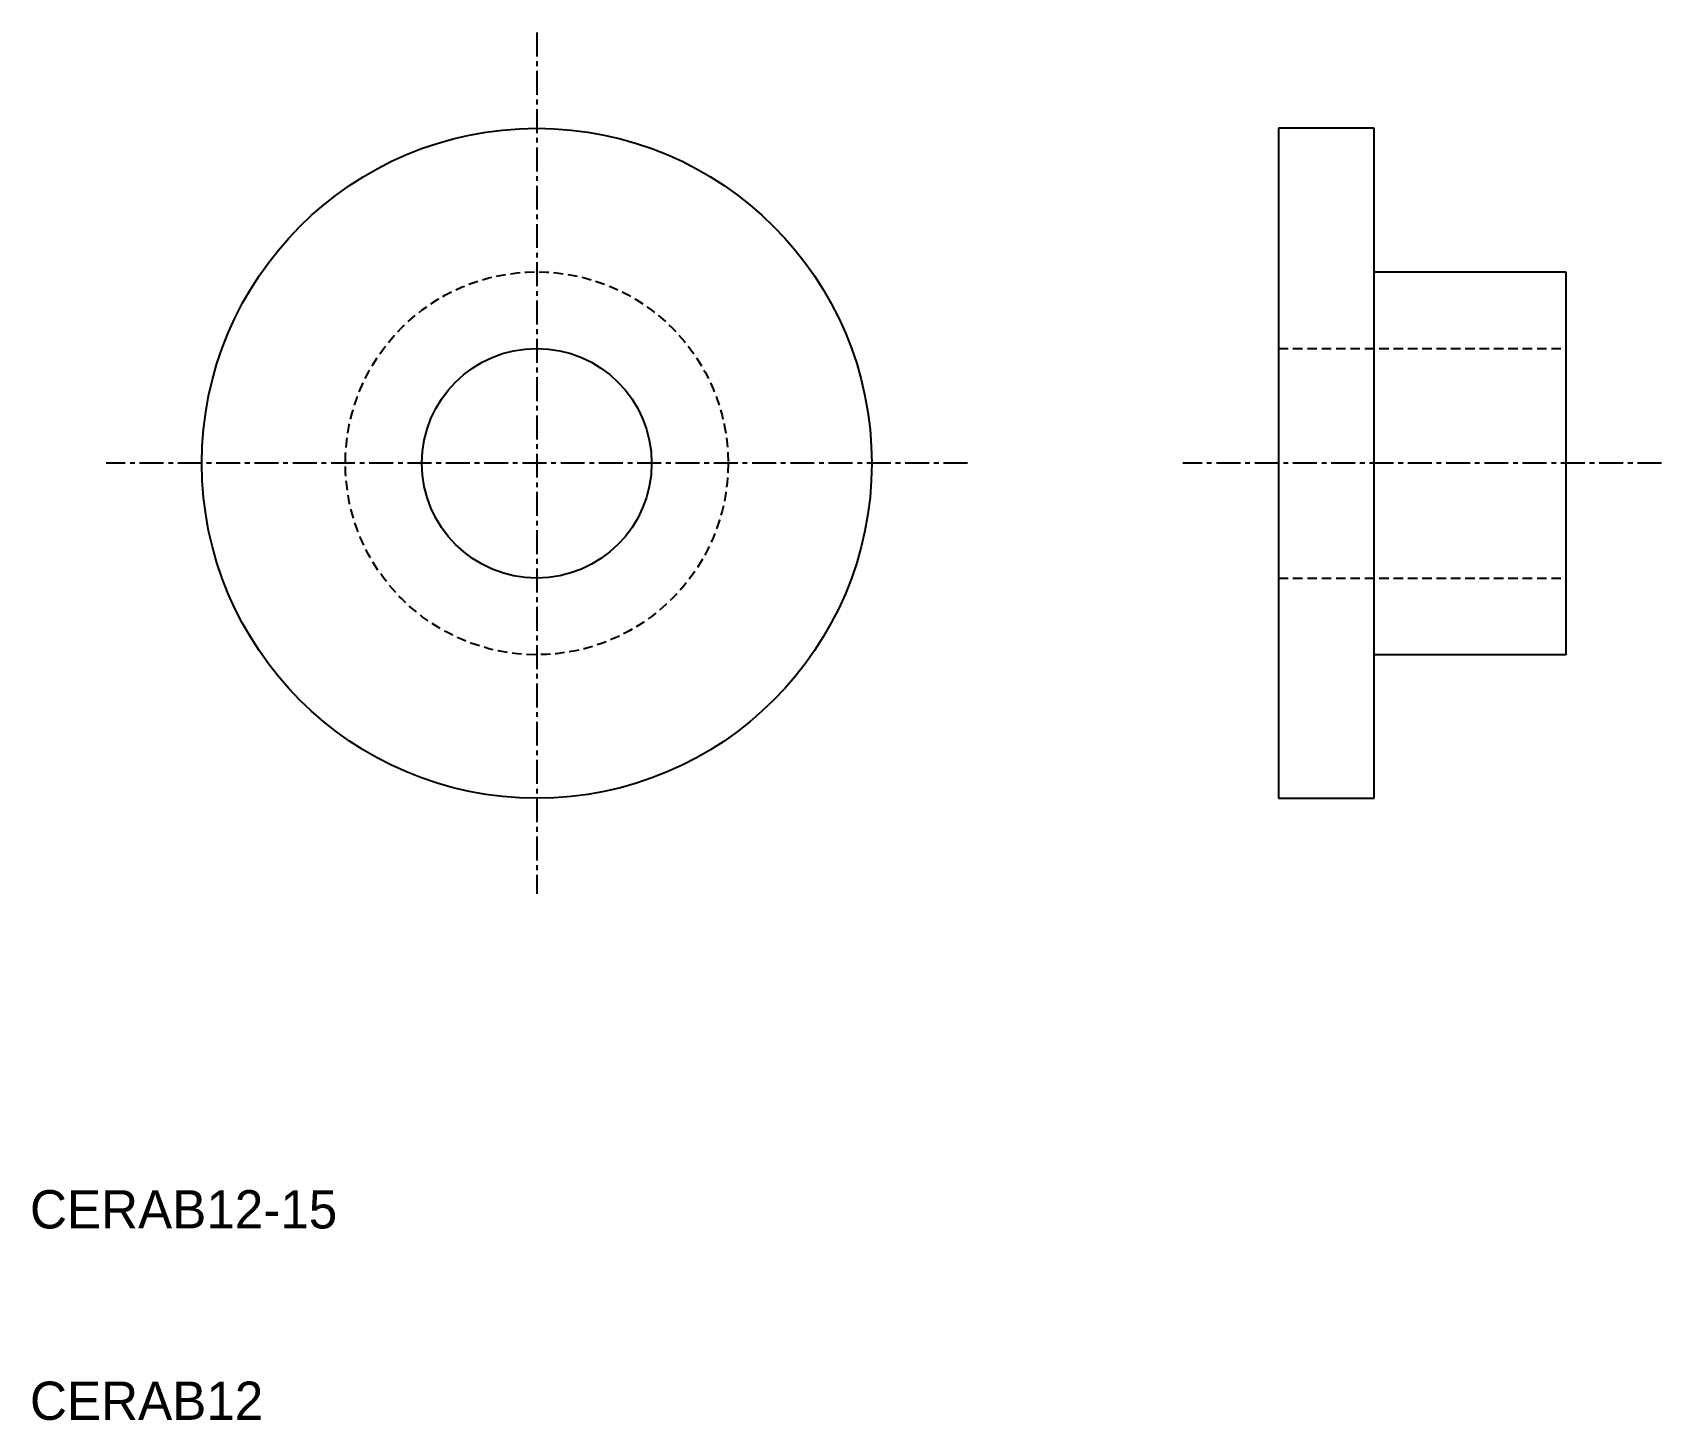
# Model space of a CAD drawing. Extents: x 19.7 to 104.8, y 20 to 92.5.
import ezdxf

# ---------------------------------------------------------------- set-up
doc = ezdxf.new("R2010")
doc.units = 0
doc.linetypes.add('CENTER', pattern=[2, 1.25, -0.25, 0.25, -0.25])
doc.linetypes.add('DASHED', pattern=[0.75, 0.5, -0.25])
doc.layers.get('0').update_dxf_attribs({"linetype": 'CONTINUOUS'})
doc.layers.add('CENTER', color=1, linetype='CENTER')

msp = doc.modelspace()

# ---------------------------------------------------------------- linework, layer by layer
at = {"color": 7, "linetype": 'CONTINUOUS'}
for p, q in [((89.824, 87.474), (84.824, 87.474)), ((84.824, 87.474), (84.824, 52.474)), ((89.824, 52.474), (89.824, 87.474)), ((89.824, 79.974), (99.824, 79.974)), ((99.824, 79.974), (99.824, 59.974)), ((99.824, 59.974), (89.824, 59.974)), ((84.824, 52.474), (89.824, 52.474))]:
    msp.add_line(p, q, dxfattribs=at)
at = {"color": 3, "linetype": 'DASHED'}
for p, q in [((84.824, 75.974), (99.824, 75.974)), ((84.824, 63.974), (99.824, 63.974))]:
    msp.add_line(p, q, dxfattribs=at)
at = {"color": 7, "linetype": 'CONTINUOUS'}
for radius in [17.5, 6]:
    msp.add_circle((46.064, 69.974), radius, dxfattribs=at)
at = {"color": 3, "linetype": 'DASHED'}
msp.add_circle((46.064, 69.974), 10, dxfattribs=at)
at = {"layer": 'CENTER', "color": 1, "linetype": 'CENTER'}
for p, q in [((46.064, 92.474), (46.064, 47.474)), ((68.564, 69.974), (23.564, 69.974)), ((104.824, 69.974), (79.824, 69.974))]:
    msp.add_line(p, q, dxfattribs=at)

# ---------------------------------------------------------------- texts
at = {"color": 7, "linetype": 'CONTINUOUS'}
for s, p in [('CERAB12-15', (19.584, 30)), ('CERAB12', (19.584, 20))]:
    msp.add_text(s, height=2, dxfattribs=at).set_placement(p)

doc.saveas('drawing.dxf')
